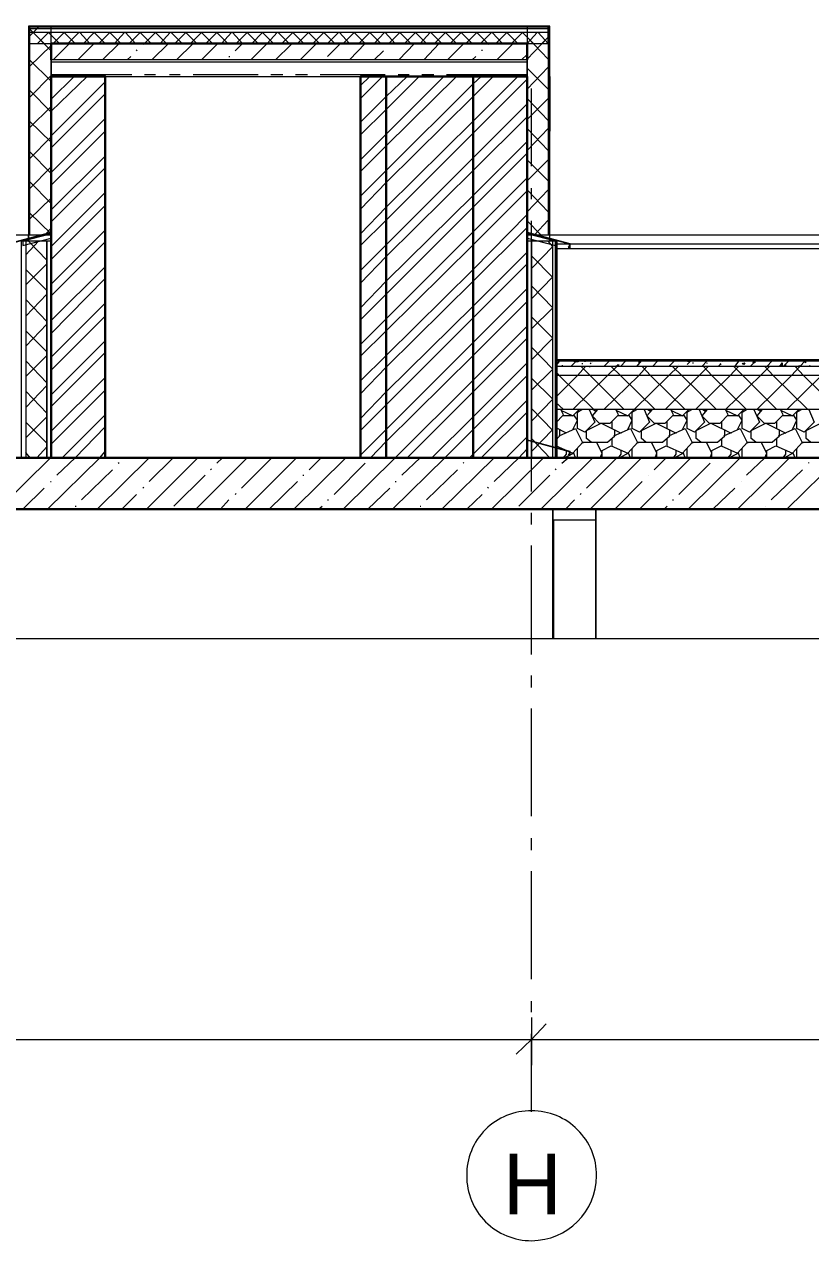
# Model space of a CAD drawing. Header units: millimetres. Extents: x 2294 to 908349, y -83289 to 219220.
# Drawn here: x 879922 to 883679, y 191945 to 197759 of the extents above; entities that cross this region are included whole.
import ezdxf

# ---------------------------------------------------------------- set-up
doc = ezdxf.new("R2010")
doc.units = ezdxf.units.MM
doc.layers.add('PDF _Геометрия', color=7, linetype='Continuous')
doc.layers.add('PDF _Текст', color=7, linetype='Continuous')

msp = doc.modelspace()

# ---------------------------------------------------------------- linework, layer by layer
at = {"layer": 'PDF _Геометрия', "lineweight": 9}
for points in [[(902970.9795803372, 194821.7755895623), (886249.7085565105, 194821.7755895623), (886096.7034620587, 194511.393826782), (885786.3216993269, 195132.1573523891), (885628.9450308569, 194821.7755895623), (868588.5490958821, 194821.7755895623), (868588.5490958821, 196990.0763549993), (868278.1673331503, 197147.4530234693), (868898.9308588039, 197453.463212183), (868588.5490958821, 197610.8398806055), (868588.5490958821, 199779.1406460425)], [(882424.5811979752, 197746.3586784604), (879945.8986697588, 197746.3586784604)], [(882324.0349931717, 196754.0113523409), (882424.5811979752, 196754.0113523409), (882428.9527721833, 196754.0113523409), (882433.3243463915, 196754.0113523409), (882433.3243463915, 197750.7302525735), (882428.9527721833, 197750.7302525735), (882424.5811979752, 197750.7302525735), (882324.0349931717, 197750.7302525735), (882324.0349931717, 197510.2936757545)], [(882424.5811979752, 197750.7302525735), (882424.5811979752, 196754.0113523409)], [(882428.9527721833, 197750.7302525735), (882428.9527721833, 196754.0113523409)], [(882424.5811979752, 197737.6155301856), (879945.8986697588, 197737.6155301856)], [(882424.5811979752, 197720.1292336837), (879945.8986697588, 197720.1292336837)], [(880050.8164487705, 197580.2388617622), (882324.0349931717, 197580.2388617622)], [(880050.8164487705, 197519.0368240292), (880435.5149717182, 197519.0368240292)], [(880496.7170094047, 197519.0368240292), (880549.175898863, 197519.0368240292)], [(880614.7495107558, 197519.0368240292), (880667.208400216, 197519.0368240292)], [(880728.4104379956, 197519.0368240292), (881038.7922008224, 197519.0368240292)], [(881099.9942385089, 197519.0368240292), (881156.8247021753, 197519.0368240292)], [(881218.02673986, 197519.0368240292), (881274.8572034333, 197519.0368240292)], [(881336.0592411198, 197519.0368240292), (881646.4410040397, 197519.0368240292)], [(881707.6430417262, 197519.0368240292), (881760.1019311845, 197519.0368240292)], [(881821.303968871, 197519.0368240292), (881878.1344325375, 197519.0368240292)], [(881939.336470224, 197519.0368240292), (882324.0349931717, 197519.0368240292)], [(882433.3243463915, 197510.2936757545), (882433.3243463915, 197247.9992283203)], [(882345.8928637393, 197081.8794116231), (882345.8928637393, 197453.463212183)], [(882345.8928637393, 196924.5027431522), (882345.8928637393, 196976.961632658)], [(882345.8928637393, 196303.7392175461), (882345.8928637393, 196819.584964188)], [(869432.2629019003, 196727.7819076118), (869432.2629019003, 196754.0113523409), (880002.7291334253, 196754.0113523409)], [(880011.4722816516, 196754.0113523409), (880037.7017263342, 196754.0113523409)], [(880050.8164487705, 196762.7545005681), (880042.0733005423, 196762.7545005681), (880050.8164487705, 196762.7545005681)], [(880050.8164487705, 196793.3555194589), (880050.8164487705, 196762.7545005681), (880050.8164487705, 196793.3555194589)], [(882337.149715608, 196754.0113523409), (882363.3791602887, 196754.0113523409)], [(882372.1223085169, 196754.0113523409), (887836.5899634585, 196754.0113523409)], [(882433.3243463915, 196727.7819076118), (882433.3243463915, 196736.525055839), (882433.3243463915, 196754.0113523409)], [(879928.4123733975, 196723.4103334511), (879928.4123733975, 195687.3472661006)], [(882446.4390687328, 195687.3472661006), (882446.4390687328, 196723.4103334511)], [(882459.5537910741, 195687.3472661006), (882459.5537910741, 196723.4103334511)], [(882463.9253650922, 195687.3472661006), (882463.9253650922, 196723.4103334511)], [(882468.2969393004, 196710.2956110623), (882525.1274029668, 196710.2956110623)], [(882529.4989769869, 196710.2956110623), (887836.5899634585, 196710.2956110623)], [(882468.2969393004, 196688.4377404947), (887836.5899634585, 196688.4377404947)], [(882345.8928637393, 196146.3625491236), (882345.8928637393, 196203.1930127426)], [(882345.8928637393, 195525.5990235165), (882345.8928637393, 196041.4447701119)], [(881467.2064649072, 195687.3472661006), (881528.4085026868, 195687.3472661006), (880308.7393221371, 195687.3472661006), (880330.5971927065, 195687.3472661006)], [(879089.0701415893, 194821.7755895623), (879089.0701415893, 195442.5391151684), (879193.9879206009, 195442.5391151684), (882446.4390687328, 195442.5391151684), (882446.4390687328, 194821.7755895623), (882446.4390687328, 195442.5391151684), (882651.903052453, 195442.5391151684), (882651.903052453, 194821.7755895623), (882651.903052453, 195442.5391151684), (883788.5123246536, 195442.5391151684), (883893.4301036652, 195442.5391151684)], [(882345.8928637393, 195368.222355094), (882345.8928637393, 195425.0528186664)], [(882345.8928637393, 194747.4588294879), (882345.8928637393, 195267.6761501955)], [(882345.8928637393, 194590.0821610179), (882345.8928637393, 194646.9126246369)], [(882345.8928637393, 193973.6902095249), (882345.8928637393, 194489.5359561669)], [(882345.8928637393, 193811.9419669409), (882345.8928637393, 193868.7724305608)], [(882345.8928637393, 193195.5500154954), (882345.8928637393, 193711.3957620899)], [(882345.8928637393, 193038.1733470254), (882345.8928637393, 193090.6322364837)], [(876221.3175162151, 192981.342883453), (876147.0007561874, 192907.0261232846), (882345.8928637393, 192907.0261232846), (882271.5761037134, 192837.0809373243)], [(882345.8928637393, 193011.9439022962), (882345.8928637393, 192907.0261232846), (882345.8928637393, 192784.6220478651)], [(882415.838049842, 192981.342883453), (882345.8928637393, 192907.0261232846), (888540.413397368, 192907.0261232846), (888470.4682113603, 192837.0809373243)], [(882345.8928637393, 192561.671767548), (882345.8928637393, 192933.2555680613)]]:
    msp.add_lwpolyline(points, dxfattribs=at)
for points in [[(880050.8164487705, 196754.0113523409), (880050.8164487705, 197750.7302525735), (879945.8986697588, 197750.7302525735), (879941.5270957388, 197750.7302525735), (879941.5270957388, 196754.0113523409), (879945.8986697588, 196754.0113523409)], [(879945.8986697588, 197750.7302525735), (879945.8986697588, 196754.0113523409)], [(879945.8986697588, 197667.6703442254), (882424.5811979752, 197667.6703442254), (882424.5811979752, 197720.1292336837), (882424.5811979752, 197737.6155301856), (882424.5811979752, 197746.3586784604), (882424.5811979752, 197750.7302525735), (879945.8986697588, 197750.7302525735), (879945.8986697588, 197746.3586784604), (879945.8986697588, 197737.6155301856), (879945.8986697588, 197720.1292336837)], [(880050.8164487705, 197588.9820099904), (880050.8164487705, 197510.2936757545), (882324.0349931717, 197510.2936757545), (882324.0349931717, 197588.9820099904)], [(880042.0733005423, 196762.7545005681), (879845.3524649553, 196710.2956110623), (879845.3524649553, 196688.4377404947), (879849.7240391634, 196688.4377404947), (879854.0956131816, 196697.180888722), (879849.7240391634, 196692.8093146079), (879849.7240391634, 196710.2956110623)], [(879915.2976509631, 196701.5524628351), (880050.8164487705, 196736.525055839), (880050.8164487705, 196758.382926455), (879915.2976509631, 196723.4103334511)], [(879941.5270957388, 196754.0113523409), (879941.5270957388, 196736.525055839), (879941.5270957388, 196727.7819076118), (879941.5270957388, 196736.525055839)], [(882324.0349931717, 196762.7545005681), (882332.778141398, 196762.7545005681), (882324.0349931717, 196762.7545005681), (882324.0349931717, 196793.3555194589)], [(882324.0349931717, 196736.525055839), (882459.5537910741, 196701.5524628351), (882459.5537910741, 196723.4103334511), (882324.0349931717, 196758.382926455)], [(882529.4989769869, 196710.2956110623), (882332.778141398, 196762.7545005681), (882525.1274029668, 196710.2956110623), (882525.1274029668, 196692.8093146079), (882520.7558287587, 196697.180888722), (882525.1274029668, 196688.4377404947), (882529.4989769869, 196688.4377404947)], [(880050.8164487705, 195687.3472661006), (880050.8164487705, 196723.4103334511), (880028.958578201, 196723.4103334511), (879928.4123733975, 196723.4103334511), (879915.2976509631, 196723.4103334511), (879910.9260768481, 196723.4103334511), (879906.5545026399, 196723.4103334511), (879906.5545026399, 195687.3472661006), (879910.9260768481, 195687.3472661006), (879915.2976509631, 195687.3472661006), (879928.4123733975, 195687.3472661006), (880028.958578201, 195687.3472661006)], [(880028.958578201, 195687.3472661006), (880028.958578201, 196723.4103334511)], [(882324.0349931717, 196723.4103334511), (882324.0349931717, 195687.3472661006), (882345.8928637393, 195687.3472661006), (882446.4390687328, 195687.3472661006), (882459.5537910741, 195687.3472661006), (882463.9253650922, 195687.3472661006), (882468.2969393004, 195687.3472661006), (882468.2969393004, 196723.4103334511), (882463.9253650922, 196723.4103334511), (882459.5537910741, 196723.4103334511), (882446.4390687328, 196723.4103334511), (882345.8928637393, 196723.4103334511)], [(882345.8928637393, 196723.4103334511), (882345.8928637393, 195687.3472661006)], [(882459.5537910741, 195687.3472661006), (900758.9630735274, 195687.3472661006), (900758.9630735274, 196045.8163442726), (900758.9630735274, 196211.9361609698), (900758.9630735274, 196251.2803280877), (900758.9630735274, 196277.5097728169), (900758.9630735274, 196281.881346931), (894774.278098112, 196181.3351421275), (893213.6261358447, 196155.1056973508), (882459.5537910741, 196155.1056973508), (882459.5537910741, 196150.7341232367), (882459.5537910741, 196124.5046785076), (882459.5537910741, 196080.788937229), (882459.5537910741, 195919.0406946924)], [(882324.0349931717, 195770.4071744496), (882332.778141398, 195770.4071744496), (882324.0349931717, 195770.4071744496), (882324.0349931717, 195801.0081933395)], [(882529.4989769869, 195717.9482849913), (882332.778141398, 195770.4071744496), (882525.1274029668, 195717.9482849913), (882525.1274029668, 195700.4619884419), (882520.7558287587, 195704.8335626025), (882525.1274029668, 195700.4619884419), (882529.4989769869, 195700.4619884419)]]:
    msp.add_lwpolyline(points, close=True, dxfattribs=at)
at = {"layer": 'PDF _Геометрия', "color": 250, "lineweight": 9, "true_color": 0x1d1d1d}
for points in [[(880015.8438557666, 197667.6703442254), (879963.3849663064, 197720.1292336837), (879945.8986697588, 197702.6429372292), (879993.9859851971, 197750.7302525735)], [(882324.0349931717, 197741.9871043463), (882332.778141398, 197750.7302525735)], [(882424.5811979752, 197741.9871043463), (882415.838049842, 197750.7302525735)], [(880050.8164487705, 197632.6977512215), (879945.8986697588, 197737.6155301856)], [(879985.2428368758, 197667.6703442254), (880037.7017263342, 197720.1292336837), (880090.1606158875, 197667.6703442254)], [(880059.5595970917, 197667.6703442254), (880112.0184865501, 197720.1292336837), (880164.4773761034, 197667.6703442254)], [(880129.5047830045, 197667.6703442254), (880181.9636724629, 197720.1292336837)], [(880234.4225619212, 197667.6703442254), (880186.335246671, 197720.1292336837)], [(880203.8215432204, 197667.6703442254), (880256.2804326788, 197720.1292336837), (880308.7393221371, 197667.6703442254)], [(880278.1383032482, 197667.6703442254), (880330.5971927065, 197720.1292336837), (880383.0560821649, 197667.6703442254)], [(880352.4550632741, 197667.6703442254), (880400.5423787143, 197720.1292336837)], [(880453.0012682676, 197667.6703442254), (880404.9139527325, 197720.1292336837)], [(880422.4002492819, 197667.6703442254), (880474.8591388352, 197720.1292336837), (880527.3180282936, 197667.6703442254)], [(880496.7170094047, 197667.6703442254), (880549.175898863, 197720.1292336837), (880601.6347883213, 197667.6703442254)], [(880571.0337696206, 197667.6703442254), (880619.1210848708, 197720.1292336837)], [(880675.9515485372, 197667.6703442254), (880623.4926590789, 197720.1292336837)], [(880640.9789554384, 197667.6703442254), (880693.4378449917, 197720.1292336837), (880745.89673445, 197667.6703442254)], [(880715.2957156543, 197667.6703442254), (880767.7546051126, 197720.1292336837), (880820.2134946659, 197667.6703442254)], [(880789.612475682, 197667.6703442254), (880842.0713652354, 197720.1292336837), (880894.5302546937, 197667.6703442254)], [(880863.929235803, 197667.6703442254), (880912.0165512431, 197720.1292336837)], [(880929.5028476026, 197632.6977512215), (880964.4754407015, 197667.6703442254), (880916.3881252613, 197720.1292336837)], [(880933.8744218107, 197667.6703442254), (880986.3333112691, 197720.1292336837), (881038.7922008224, 197667.6703442254)], [(881003.8196078185, 197588.9820099904), (881082.5079420544, 197667.6703442254), (881130.5952573977, 197720.1292336837)], [(881008.1911818366, 197667.6703442254), (881060.65007139, 197720.1292336837), (881113.1089608483, 197667.6703442254)], [(881187.4257210661, 197667.6703442254), (881134.9668316059, 197720.1292336837)], [(881152.4531279672, 197667.6703442254), (881204.9120174255, 197720.1292336837), (881257.3709068839, 197667.6703442254)], [(881226.7698881831, 197667.6703442254), (881279.2287776414, 197720.1292336837), (881331.6876670998, 197667.6703442254)], [(881301.086648209, 197667.6703442254), (881353.5455376673, 197720.1292336837), (881406.0044272207, 197667.6703442254)], [(881371.0318342168, 197667.6703442254), (881423.4907237701, 197720.1292336837)], [(881475.9496132284, 197667.6703442254), (881427.8622977901, 197720.1292336837)], [(881475.9496132284, 197588.9820099904), (881550.2663732562, 197667.6703442254), (881497.8074837979, 197720.1292336837), (881445.3485943396, 197667.6703442254)], [(881519.6653543655, 197667.6703442254), (881572.1242438238, 197720.1292336837), (881624.5831333771, 197667.6703442254)], [(881593.9821145814, 197667.6703442254), (881642.0694299266, 197720.1292336837)], [(881694.5283193849, 197667.6703442254), (881646.4410040397, 197720.1292336837)], [(881663.9273004942, 197667.6703442254), (881716.3861899544, 197720.1292336837), (881768.8450794127, 197667.6703442254)], [(881738.2440606169, 197667.6703442254), (881790.7029501703, 197720.1292336837), (881843.1618396286, 197667.6703442254)], [(881812.5608207379, 197667.6703442254), (881860.648135988, 197720.1292336837)], [(881917.4785996545, 197667.6703442254), (881865.0197101962, 197720.1292336837)], [(881882.5060067456, 197667.6703442254), (881934.964896204, 197720.1292336837), (881987.4237857573, 197667.6703442254)], [(881956.8227667734, 197667.6703442254), (882009.2816563249, 197720.1292336837), (882061.740545785, 197667.6703442254)], [(882031.1395268943, 197667.6703442254), (882083.5984163526, 197720.1292336837), (882136.057305811, 197667.6703442254)], [(882101.0847129021, 197667.6703442254), (882153.5436023604, 197720.1292336837)], [(882206.0024918187, 197667.6703442254), (882157.9151765686, 197720.1292336837)], [(882175.401472928, 197667.6703442254), (882227.8603623863, 197720.1292336837), (882280.3192519397, 197667.6703442254)], [(882249.7182331439, 197667.6703442254), (882302.1771226041, 197720.1292336837), (882354.6360121556, 197667.6703442254)], [(882324.0349931717, 197667.6703442254), (882372.1223085169, 197720.1292336837)], [(882324.0349931717, 197593.3535841035), (882424.5811979752, 197698.2713630677), (882393.9801792745, 197667.6703442254)], [(882424.5811979752, 197593.3535841035), (882324.0349931717, 197698.2713630677)], [(882424.5811979752, 197667.6703442254), (882376.493882725, 197720.1292336837)], [(879945.8986697588, 197558.3809911471), (880050.8164487705, 197658.9271959981)], [(880059.5595970917, 197588.9820099904), (880138.2479313277, 197667.6703442254)], [(880177.5920984447, 197588.9820099904), (880256.2804326788, 197667.6703442254)], [(880295.6245997977, 197588.9820099904), (880374.3129340317, 197667.6703442254)], [(880457.3728422858, 197632.6977512215), (880461.7444164008, 197637.0693253821)], [(880487.9738611765, 197663.2987701113), (880492.3454353847, 197667.6703442254)], [(880531.6896025017, 197588.9820099904), (880610.3779367376, 197667.6703442254)], [(880649.7221038546, 197588.9820099904), (880728.4104379956, 197667.6703442254)], [(880767.7546051126, 197588.9820099904), (880846.4429393485, 197667.6703442254)], [(881121.8521091715, 197588.9820099904), (881196.1688692924, 197663.2987701113)], [(881239.8846105244, 197588.9820099904), (881318.5729447585, 197667.6703442254)], [(881371.0318342168, 197606.4683064923), (881432.2338719033, 197667.6703442254)], [(881593.9821145814, 197588.9820099904), (881637.6978557184, 197632.6977512215)], [(881668.2988746092, 197663.2987701113), (881668.2988746092, 197667.6703442254)], [(881712.0146159343, 197588.9820099904), (881786.3313759621, 197667.6703442254)], [(881830.0471172873, 197588.9820099904), (881904.3638773132, 197667.6703442254)], [(881943.7080444321, 197588.9820099904), (882022.3963786662, 197667.6703442254)], [(882109.8278611284, 197632.6977512215), (882109.8278611284, 197637.0693253821)], [(882136.057305811, 197663.2987701113), (882140.4288800191, 197667.6703442254)], [(882179.7730471361, 197588.9820099904), (882258.4613813721, 197667.6703442254)], [(880050.8164487705, 197488.4358051394), (879945.8986697588, 197588.9820099904)], [(880413.6571011506, 197588.9820099904), (880431.14339751, 197606.4683064923)], [(880898.9018289018, 197606.4683064923), (880903.27340292, 197606.4683064923)], [(882061.740545785, 197588.9820099904), (882079.2268423326, 197606.4683064923)], [(882297.8055484891, 197588.9820099904), (882324.0349931717, 197615.2114547195)], [(879945.8986697588, 197409.7474709044), (880050.8164487705, 197514.6652498685)], [(880050.8164487705, 197401.0043226772), (880160.1058018953, 197510.2936757545)], [(880050.8164487705, 197344.1738590572), (880221.3078395817, 197510.2936757545)], [(881528.4085026868, 196937.617465541), (881650.8125780597, 197060.0215410071), (882066.1121199932, 197475.3210827506), (882105.4562871102, 197510.2936757545)], [(881528.4085026868, 196758.382926455), (881650.8125780597, 196885.1585760352), (882066.1121199932, 197296.0865437121), (882280.3192519397, 197510.2936757545)], [(881528.4085026868, 196876.415427808), (881650.8125780597, 197003.1910773872), (882066.1121199932, 197414.119045065), (882162.2867505886, 197510.2936757545)], [(881528.4085026868, 197466.5779345233), (881572.1242438238, 197510.2936757545)], [(881528.4085026868, 197291.7149695514), (881650.8125780597, 197414.119045065), (881751.3587830514, 197510.2936757545)], [(881528.4085026868, 197112.4804305129), (881650.8125780597, 197234.8845059315), (881926.2217478827, 197510.2936757545)], [(881528.4085026868, 197405.3758967903), (881633.3262817003, 197510.2936757545)], [(881528.4085026868, 197230.5129318659), (881650.8125780597, 197352.9170072845), (881808.1892465297, 197510.2936757545)], [(881528.4085026868, 197055.649966893), (881650.8125780597, 197178.05404236), (881987.4237857573, 197510.2936757545)], [(882324.0349931717, 197449.0916380214), (882424.5811979752, 197554.0094169865)], [(882424.5811979752, 197449.0916380214), (882324.0349931717, 197549.6378428724)], [(880050.8164487705, 197226.1413577043), (880308.7393221371, 197484.0642310253)], [(881528.4085026868, 196701.5524628351), (881650.8125780597, 196823.9565383487), (882066.1121199932, 197239.2560800931), (882324.0349931717, 197497.1789533666)], [(880050.8164487705, 197339.8022848966), (879945.8986697588, 197444.7200639083)], [(880050.8164487705, 197169.3108940853), (880308.7393221371, 197427.2337674063)], [(882324.0349931717, 197304.8296919393), (882424.5811979752, 197405.3758967903)], [(882424.5811979752, 197300.4581178261), (882324.0349931717, 197405.3758967903)], [(879945.8986697588, 197265.4855248223), (880050.8164487705, 197366.0317296733)], [(881528.4085026868, 196583.5199614831), (881650.8125780597, 196705.9240369967), (882066.1121199932, 197121.2235787401), (882324.0349931717, 197379.1464520136)], [(880050.8164487705, 197195.5403388145), (879945.8986697588, 197296.0865437121)], [(880050.8164487705, 197051.2783927324), (880308.7393221371, 197309.2012661009)], [(881528.4085026868, 196522.3179237966), (881650.8125780597, 196649.0935733768), (882066.1121199932, 197060.0215410071), (882324.0349931717, 197317.9444143281)], [(879945.8986697588, 197116.8520045795), (880050.8164487705, 197221.7697835912)], [(880050.8164487705, 196990.0763549993), (880308.7393221371, 197247.9992283203)], [(882324.0349931717, 197156.1961716965), (882424.5811979752, 197261.1139507082)], [(882424.5811979752, 197156.1961716965), (882324.0349931717, 197261.1139507082)], [(881528.4085026868, 196404.2854224446), (881650.8125780597, 196531.0610720238), (882066.1121199932, 196941.9890396541), (882324.0349931717, 197199.9119129751)], [(880050.8164487705, 197046.9068186658), (879945.8986697588, 197151.8245976309)], [(880050.8164487705, 196872.0438536939), (880308.7393221371, 197129.9667269674)], [(881528.4085026868, 196347.4549588247), (881650.8125780597, 196469.8590342908), (882066.1121199932, 196885.1585760352), (882324.0349931717, 197143.0814493562)], [(882324.0349931717, 197011.9342256144), (882424.5811979752, 197112.4804305129)], [(882424.5811979752, 197011.9342256144), (882324.0349931717, 197112.4804305129)], [(879945.8986697588, 196972.5900584974), (880050.8164487705, 197077.507837509)], [(880050.8164487705, 196815.213390074), (880308.7393221371, 197073.136263395)], [(880050.8164487705, 196902.6448725371), (879945.8986697588, 197007.5626515488)], [(881528.4085026868, 196229.4224574717), (881650.8125780597, 196351.8265329388), (882066.1121199932, 196767.1260746822), (882324.0349931717, 197025.0489480032)], [(879945.8986697588, 196828.3281124153), (880050.8164487705, 196928.8743173138)], [(880050.8164487705, 196697.180888722), (880308.7393221371, 196955.1037620429)], [(881528.4085026868, 196172.5919938528), (881650.8125780597, 196294.9960693188), (882066.1121199932, 196705.9240369967), (882324.0349931717, 196963.8469102702)], [(882324.0349931717, 196863.3007054192), (882424.5811979752, 196968.2184844308)], [(882424.5811979752, 196863.3007054192), (882324.0349931717, 196968.2184844308)], [(880050.8164487705, 196635.9788509889), (880308.7393221371, 196893.9017242624)], [(880050.8164487705, 196758.382926455), (879945.8986697588, 196858.929131306)], [(881528.4085026868, 196054.5594924998), (881650.8125780597, 196176.9635679659), (882066.1121199932, 196587.8915356437), (882324.0349931717, 196850.1859830779)], [(882389.6086050663, 196754.0113523409), (882324.0349931717, 196819.584964188)], [(882359.0075861756, 196754.0113523409), (882424.5811979752, 196823.9565383487)], [(880020.2154299747, 196754.0113523409), (880050.8164487705, 196784.6123712317)], [(880050.8164487705, 196517.946349636), (880308.7393221371, 196775.8692229569)], [(881528.4085026868, 195993.3574547668), (881650.8125780597, 196120.1331043469), (882066.1121199932, 196531.0610720238), (882324.0349931717, 196788.9839452982), (882324.0349931717, 196793.3555194589)], [(879928.4123733975, 196657.836721604), (879989.614411084, 196723.4103334511)], [(880028.958578201, 196631.6072768273), (879941.5270957388, 196723.4103334511)], [(879980.8712628558, 196745.2682041137), (879985.2428368758, 196749.6397781803)], [(880050.8164487705, 196461.1158860161), (880308.7393221371, 196719.038759337)], [(882345.8928637393, 196592.2631097578), (882446.4390687328, 196697.180888722), (882424.5811979752, 196723.4103334511)], [(882398.3517532926, 196745.2682041137), (882398.3517532926, 196745.2682041137)], [(882442.0674945246, 196732.1534817258), (882446.4390687328, 196732.1534817258)], [(882525.1274029668, 196697.180888722), (882529.4989769869, 196701.5524628351)], [(881528.4085026868, 195875.3249534138), (881650.8125780597, 196002.100602994), (882066.1121199932, 196413.0285706718), (882324.0349931717, 196670.9514439453)], [(882446.4390687328, 196548.5473685258), (882345.8928637393, 196653.4651474908)], [(882520.7558287587, 196692.8093146079), (882525.1274029668, 196692.8093146079)], [(879928.4123733975, 196513.5747755219), (880028.958578201, 196614.1209803729)], [(880028.958578201, 196487.3453307452), (879928.4123733975, 196587.8915356437)], [(880050.8164487705, 196343.083384664), (880308.7393221371, 196601.0062580316)], [(881528.4085026868, 195818.4944897948), (881650.8125780597, 195940.8985653084), (882066.1121199932, 196356.1981070519), (882324.0349931717, 196614.1209803729)], [(880050.8164487705, 196281.881346931), (880308.7393221371, 196544.1757943651)], [(882345.8928637393, 196448.0011636282), (882446.4390687328, 196552.9189426398)], [(879928.4123733975, 196364.9412553266), (880028.958578201, 196469.8590342908)], [(881528.4085026868, 195700.4619884419), (881650.8125780597, 195822.8660639555), (882066.1121199932, 196238.1656056989), (882324.0349931717, 196496.0884790199)], [(882345.8928637393, 196303.7392175461), (882446.4390687328, 196404.2854224446), (882345.8928637393, 196509.2032014087)], [(880028.958578201, 196338.7118105975), (879928.4123733975, 196443.6295895616)], [(880050.8164487705, 196168.2204197387), (880308.7393221371, 196426.1432930597)], [(881576.495818032, 195687.3472661006), (881650.8125780597, 195766.0356003356), (882066.1121199932, 196176.9635679659), (882324.0349931717, 196434.8864412869)], [(880050.8164487705, 196107.0183820056), (880308.7393221371, 196364.9412553266)], [(882345.8928637393, 196155.1056973508), (882446.4390687328, 196260.0234763625), (882345.8928637393, 196360.569681166)], [(879928.4123733975, 196220.6793092445), (880028.958578201, 196325.5970882087)], [(880028.958578201, 196194.4498644678), (879928.4123733975, 196294.9960693188)], [(881445.3485943396, 195442.5391151684), (881694.5283193849, 195687.3472661006), (882066.1121199932, 196058.9310666139), (882324.0349931717, 196316.8539399349)], [(880050.8164487705, 195988.9858806527), (880308.7393221371, 196246.9087539737)], [(881751.3587830514, 195687.3472661006), (882066.1121199932, 196002.100602994), (882324.0349931717, 196260.0234763625)], [(879928.4123733975, 196076.4173631624), (880028.958578201, 196176.9635679659)], [(880050.8164487705, 195932.1554170337), (880308.7393221371, 196190.0782903547)], [(882345.8928637393, 196010.8437512687), (882446.4390687328, 196111.3899561197), (882345.8928637393, 196216.3077350839)], [(880028.958578201, 196045.8163442726), (879928.4123733975, 196150.7341232367)], [(881869.3912844043, 195687.3472661006), (882066.1121199932, 195884.0681016885), (882324.0349931717, 196141.9909750095)], [(882459.5537910741, 196124.5046785076), (882481.4116616417, 196150.7341232367)], [(882459.5537910741, 196124.5046785076), (882459.5537910741, 196124.5046785076)], [(882459.5537910741, 195975.8711582648), (882564.4715700857, 196080.788937229), (882603.8157372028, 196124.5046785076)], [(882490.1548098698, 196128.8762526216), (882494.526384078, 196128.8762526216)], [(882533.870551195, 196124.5046785076), (882560.0999958776, 196150.7341232367)], [(882542.6136993282, 195919.0406946924), (882708.7335161194, 196080.788937229), (882752.4492572565, 196124.5046785076)], [(882568.8431441039, 196150.7341232367), (882568.8431441039, 196146.3625491236), (882551.3568477444, 196146.3625491236), (882551.3568477444, 196150.7341232367)], [(882787.4218503553, 195919.0406946924), (882625.6736077704, 196080.788937229), (882581.9578664452, 196124.5046785076)], [(882586.3294406533, 196137.6194008489), (882590.7010148615, 196137.6194008489)], [(882599.4441629946, 196150.7341232367), (882599.4441629946, 196146.3625491236)], [(882612.5588854309, 196124.5046785076), (882612.5588854309, 196124.5046785076)], [(882621.3020335622, 196124.5046785076), (882625.6736077704, 196124.5046785076)], [(882625.6736077704, 196137.6194008489), (882630.0451818854, 196141.9909750095)], [(882634.4167559985, 196141.9909750095), (882634.4167559985, 196141.9909750095)], [(882660.6462006811, 195919.0406946924), (882634.4167559985, 195888.4396758026), (882669.3893490024, 195853.4670828453), (882721.8482385557, 195853.4670828453), (882761.1924056727, 195892.8112499632), (882748.0776832364, 195919.0406946924), (882748.0776832364, 195914.6691205318), (882804.9081468098, 195888.4396758026), (882835.5091657005, 195919.0406946924), (883001.6289823968, 196080.788937229), (883045.3447236288, 196124.5046785076)], [(882691.24721957, 196124.5046785076), (882717.4766643476, 196150.7341232367)], [(882691.24721957, 195919.0406946924), (882857.3670362681, 196080.788937229), (882896.7112033851, 196124.5046785076)], [(882717.4766643476, 196137.6194008489), (882717.4766643476, 196137.6194008489)], [(882936.055370504, 195919.0406946924), (882769.9355538059, 196080.788937229), (882726.2198125739, 196124.5046785076)], [(882748.0776832364, 196128.8762526216), (882752.4492572565, 196124.5046785076), (882761.1924056727, 196133.2478267348), (882761.1924056727, 196124.5046785076)], [(882769.9355538059, 196124.5046785076), (882796.1649985816, 196150.7341232367)], [(882848.62388804, 196124.5046785076), (882870.4817586094, 196150.7341232367)], [(882857.3670362681, 196146.3625491236), (882857.3670362681, 196141.9909750095)], [(883080.3173166327, 195919.0406946924), (882914.1974999346, 196080.788937229), (882874.8533328176, 196124.5046785076)], [(882922.9406481627, 196124.5046785076), (882949.1700928435, 196150.7341232367)], [(882984.1426859424, 195919.0406946924), (883145.8909284323, 196080.788937229), (883189.6066697575, 196124.5046785076)], [(883006.0005565118, 196124.5046785076), (883001.6289823968, 196124.5046785076), (883027.8584270794, 196150.7341232367)], [(883228.9508368745, 195919.0406946924), (883062.8310201783, 196080.788937229), (883019.1152789462, 196124.5046785076)], [(883049.716297837, 196133.2478267348), (883049.716297837, 196133.2478267348)], [(883089.060464954, 196133.2478267348), (883106.5467613153, 196150.7341232367)], [(883093.432038974, 196128.8762526216), (883093.432038974, 196128.8762526216)], [(883115.2899096366, 196141.9909750095), (883119.6614837497, 196141.9909750095)], [(883128.404632071, 195919.0406946924), (883294.5244486742, 196080.788937229), (883333.8686157931, 196124.5046785076)], [(883159.0056507736, 196124.5046785076), (883185.2350955494, 196150.7341232367)], [(883185.2350955494, 195919.0406946924), (883159.0056507736, 195888.4396758026), (883193.9782438707, 195853.4670828453), (883246.437133424, 195853.4670828453), (883285.7813005429, 195892.8112499632), (883272.6665781066, 195919.0406946924), (883438.7863948047, 196080.788937229), (883482.5021361299, 196124.5046785076)], [(883408.185375914, 195919.0406946924), (883434.4148205966, 195857.8386569119), (883386.3275053464, 195809.7513415676), (883351.3549123425, 195827.2376380695), (883351.3549123425, 195905.9259723045), (883373.2127829101, 195919.0406946924), (883207.092966307, 196080.788937229), (883167.7487991899, 196124.5046785076)], [(883185.2350955494, 196137.6194008489), (883185.2350955494, 196141.9909750095)], [(883237.6939850077, 196124.5046785076), (883246.437133424, 196133.2478267348)], [(883246.437133424, 196137.6194008489), (883250.808707444, 196133.2478267348)], [(883259.5518557653, 196146.3625491236), (883259.5518557653, 196146.3625491236)], [(883517.4747290388, 195919.0406946924), (883355.7264863607, 196080.788937229), (883312.0107452236, 196124.5046785076)], [(883316.3823192436, 196124.5046785076), (883338.2401900012, 196150.7341232367)], [(883390.6990794595, 196124.5046785076), (883416.9285242353, 196150.7341232367)], [(883412.5569500271, 196150.7341232367), (883412.5569500271, 196141.9909750095), (883403.813801894, 196141.9909750095), (883408.185375914, 196150.7341232367)], [(883421.3000982553, 195919.0406946924), (883587.4199150465, 196080.788937229), (883626.7640821654, 196124.5046785076)], [(883666.1082492825, 195919.0406946924), (883499.9884324893, 196080.788937229), (883460.6442653723, 196124.5046785076)], [(883469.3874136936, 196124.5046785076), (883495.6168584712, 196150.7341232367)], [(883530.5894513801, 196128.8762526216), (883534.9610255882, 196128.8762526216)], [(883548.0757479295, 196124.5046785076), (883574.3051927052, 196150.7341232367)], [(883561.1904702708, 196128.8762526216), (883561.1904702708, 196133.2478267348)], [(883565.562044384, 195919.0406946924), (883731.6818611771, 196080.788937229), (883775.3976023123, 196124.5046785076)], [(883810.3701954111, 195919.0406946924), (883644.2503785249, 196080.788937229), (883604.9062114079, 196124.5046785076)], [(883613.6493598241, 196124.5046785076), (883626.7640821654, 196128.8762526216), (883626.7640821654, 196124.5046785076), (883652.9935269412, 196150.7341232367)], [(883648.621952733, 196146.3625491236), (883652.9935269412, 196146.3625491236)], [(883652.9935269412, 196141.9909750095), (883657.3651009593, 196146.3625491236)], [(883670.4798233006, 196124.5046785076), (883674.8513975088, 196128.8762526216), (883674.8513975088, 196124.5046785076)], [(880050.8164487705, 195814.1229157283), (880308.7393221371, 196072.0457890017)], [(881681.4135969505, 195442.5391151684), (881930.5933220908, 195687.3472661006), (882066.1121199932, 195822.8660639555), (882324.0349931717, 196080.788937229)], [(882345.8928637393, 195862.2102310734), (882446.4390687328, 195967.1280100376), (882345.8928637393, 196067.6742148877)], [(882643.1599043198, 195919.0406946924), (882477.0400875285, 196080.788937229), (882459.5537910741, 196102.6468078915)], [(879928.4123733975, 195927.7838429196), (880028.958578201, 196032.7016218838)], [(880028.958578201, 195901.5543981905), (879928.4123733975, 196006.4721771546)], [(880050.8164487705, 195752.9208779477), (880308.7393221371, 196010.8437512687)], [(882048.6258234438, 195687.3472661006), (882066.1121199932, 195704.8335626025), (882324.0349931717, 195962.756435876)], [(882498.8979581911, 195919.0406946924), (882459.5537910741, 195954.0132876488)], [(879928.4123733975, 195783.5218968375), (880028.958578201, 195884.0681016885)], [(880103.2753382288, 195687.3472661006), (880308.7393221371, 195892.8112499632)], [(882105.4562871102, 195687.3472661006), (882324.0349931717, 195905.9259723045)], [(882446.4390687328, 195818.4944897948), (882345.8928637393, 195923.412268759)], [(882459.5537910741, 195853.4670828453), (882498.8979581911, 195892.8112499632), (882485.7832358498, 195919.0406946924), (882485.7832358498, 195914.6691205318), (882542.6136993282, 195888.4396758026), (882573.214718312, 195919.0406946924)], [(882542.6136993282, 195822.8660639555), (882564.4715700857, 195866.5818051866), (882551.3568477444, 195888.4396758026), (882494.526384078, 195888.4396758026)], [(882621.3020335622, 195919.0406946924), (882647.5314783398, 195857.8386569119), (882599.4441629946, 195809.7513415676), (882564.4715700857, 195827.2376380695), (882564.4715700857, 195905.9259723045), (882586.3294406533, 195919.0406946924)], [(882573.214718312, 195919.0406946924), (882573.214718312, 195919.0406946924)], [(882638.7883301117, 195919.0406946924), (882651.903052453, 195910.2975464177), (882656.2746266611, 195919.0406946924)], [(882804.9081468098, 195822.8660639555), (882826.7660174724, 195866.5818051866), (882813.6512951311, 195888.4396758026), (882756.8208314646, 195888.4396758026)], [(882883.5964810438, 195919.0406946924), (882909.8259257264, 195857.8386569119), (882861.7386104763, 195809.7513415676), (882826.7660174724, 195827.2376380695), (882826.7660174724, 195905.9259723045), (882848.62388804, 195919.0406946924)], [(882835.5091657005, 195919.0406946924), (882835.5091657005, 195919.0406946924)], [(882922.9406481627, 195919.0406946924), (882896.7112033851, 195888.4396758026), (882931.683796484, 195853.4670828453), (882984.1426859424, 195853.4670828453), (883023.4868530594, 195892.8112499632), (883010.37213072, 195919.0406946924), (883010.37213072, 195914.6691205318), (883067.2025941964, 195888.4396758026), (883097.8036130872, 195919.0406946924)], [(882901.0827775933, 195919.0406946924), (882914.1974999346, 195910.2975464177), (882918.5690741427, 195919.0406946924)], [(883067.2025941964, 195822.8660639555), (883089.060464954, 195866.5818051866), (883075.9457425196, 195888.4396758026), (883019.1152789462, 195888.4396758026)], [(883145.8909284323, 195919.0406946924), (883172.1203732081, 195857.8386569119), (883124.0330578629, 195809.7513415676), (883089.060464954, 195827.2376380695), (883089.060464954, 195905.9259723045), (883110.9183355235, 195919.0406946924)], [(883097.8036130872, 195919.0406946924), (883097.8036130872, 195919.0406946924)], [(883163.3772249818, 195919.0406946924), (883176.4919473231, 195910.2975464177), (883180.8635215312, 195919.0406946924)], [(883272.6665781066, 195919.0406946924), (883272.6665781066, 195914.6691205318), (883329.497041678, 195888.4396758026), (883360.0980605688, 195919.0406946924)], [(883329.497041678, 195822.8660639555), (883351.3549123425, 195866.5818051866), (883338.2401900012, 195888.4396758026), (883281.4097263347, 195888.4396758026)], [(883360.0980605688, 195919.0406946924), (883360.0980605688, 195919.0406946924)], [(883447.529543031, 195919.0406946924), (883421.3000982553, 195888.4396758026), (883456.2726913542, 195853.4670828453), (883508.7315808125, 195853.4670828453), (883548.0757479295, 195892.8112499632), (883534.9610255882, 195919.0406946924), (883534.9610255882, 195914.6691205318), (883591.7914890666, 195888.4396758026), (883622.3925079554, 195919.0406946924)], [(883425.6716724634, 195919.0406946924), (883438.7863948047, 195910.2975464177), (883443.1579690129, 195919.0406946924)], [(883591.7914890666, 195822.8660639555), (883613.6493598241, 195866.5818051866), (883600.5346373878, 195888.4396758026), (883543.7041738164, 195888.4396758026)], [(883670.4798233006, 195919.0406946924), (883696.7092680782, 195857.8386569119), (883648.621952733, 195809.7513415676), (883613.6493598241, 195827.2376380695), (883613.6493598241, 195905.9259723045), (883635.5072303917, 195919.0406946924)], [(883622.3925079554, 195919.0406946924), (883622.3925079554, 195919.0406946924)], [(880028.958578201, 195757.2924521083), (879928.4123733975, 195857.8386569119)], [(880077.0458934512, 195604.2873577524), (880164.4773761034, 195687.3472661006), (880308.7393221371, 195835.9807862968)], [(882345.8928637393, 195717.9482849913), (882446.4390687328, 195822.8660639555)], [(882459.5537910741, 195853.4670828453), (882459.5537910741, 195853.4670828453)], [(882512.0126806274, 195805.3797674535), (882459.5537910741, 195831.6092121827)], [(882459.5537910741, 195770.4071744496), (882481.4116616417, 195792.2650450657), (882481.4116616417, 195822.8660639555)], [(882459.5537910741, 195744.1777297205), (882463.9253650922, 195744.1777297205), (882542.6136993282, 195709.2051367166), (882590.7010148615, 195761.6640262224), (882708.7335161194, 195761.6640262224), (882743.7061091233, 195792.2650450657), (882743.7061091233, 195822.8660639555)], [(882468.2969393004, 195827.2376380695), (882468.2969393004, 195862.2102310734)], [(882477.0400875285, 195792.2650450657), (882555.7284217626, 195827.2376380695), (882590.7010148615, 195757.2924521083)], [(882630.0451818854, 195761.6640262224), (882608.1873112209, 195779.1503226769), (882608.1873112209, 195818.4944897948), (882678.1324972287, 195853.4670828453), (882774.307128014, 195805.3797674535)], [(882686.8756454568, 195687.3472661006), (882682.5040714387, 195691.7188402147), (882682.5040714387, 195722.3198591045), (882726.2198125739, 195744.1777297205), (882804.9081468098, 195709.2051367166), (882852.9954622481, 195761.6640262224), (882971.027963601, 195761.6640262224), (883006.0005565118, 195792.2650450657), (883006.0005565118, 195822.8660639555)], [(882730.5913866889, 195827.2376380695), (882730.5913866889, 195862.2102310734)], [(882739.3345349152, 195792.2650450657), (882818.0228691511, 195827.2376380695), (882852.9954622481, 195757.2924521083)], [(882892.339629367, 195761.6640262224), (882870.4817586094, 195779.1503226769), (882870.4817586094, 195818.4944897948), (882940.4269447122, 195853.4670828453), (883036.6015754957, 195805.3797674535)], [(882949.1700928435, 195687.3472661006), (882944.7985188253, 195691.7188402147), (882944.7985188253, 195722.3198591045), (882988.5142599624, 195744.1777297205), (883067.2025941964, 195709.2051367166), (883115.2899096366, 195761.6640262224), (883233.3224109896, 195761.6640262224), (883268.2950039934, 195792.2650450657), (883268.2950039934, 195822.8660639555)], [(882992.8858341705, 195827.2376380695), (882992.8858341705, 195862.2102310734)], [(883001.6289823968, 195792.2650450657), (883080.3173166327, 195827.2376380695), (883115.2899096366, 195757.2924521083)], [(883154.6340767536, 195761.6640262224), (883132.776206091, 195779.1503226769), (883132.776206091, 195818.4944897948), (883202.7213920988, 195853.4670828453), (883298.8960228823, 195805.3797674535)], [(883211.464540327, 195687.3472661006), (883207.092966307, 195691.7188402147), (883207.092966307, 195722.3198591045), (883250.808707444, 195744.1777297205), (883329.497041678, 195709.2051367166), (883377.5843571182, 195761.6640262224), (883495.6168584712, 195761.6640262224), (883530.5894513801, 195792.2650450657), (883530.5894513801, 195822.8660639555)], [(883255.1802815571, 195827.2376380695), (883255.1802815571, 195862.2102310734)], [(883263.9234297853, 195792.2650450657), (883342.6117640194, 195827.2376380695), (883377.5843571182, 195757.2924521083)], [(883416.9285242353, 195761.6640262224), (883395.0706534777, 195779.1503226769), (883395.0706534777, 195818.4944897948), (883465.0158395804, 195853.4670828453), (883561.1904702708, 195805.3797674535)], [(883473.7589877136, 195687.3472661006), (883469.3874136936, 195691.7188402147), (883469.3874136936, 195722.3198591045), (883513.1031548306, 195744.1777297205), (883591.7914890666, 195709.2051367166), (883639.8788045049, 195761.6640262224), (883757.9113058578, 195761.6640262224), (883792.8838988617, 195792.2650450657), (883792.8838988617, 195822.8660639555)], [(883517.4747290388, 195827.2376380695), (883517.4747290388, 195862.2102310734)], [(883526.2178772669, 195792.2650450657), (883604.9062114079, 195827.2376380695), (883639.8788045049, 195757.2924521083)], [(883679.2229716238, 195761.6640262224), (883657.3651009593, 195779.1503226769), (883657.3651009593, 195818.4944897948), (883727.3102869671, 195853.4670828453), (883823.4849177524, 195805.3797674535)], [(882223.4887883682, 195687.3472661006), (882324.0349931717, 195787.8934709516), (882324.0349931717, 195792.2650450657)], [(882433.3243463915, 195687.3472661006), (882345.8928637393, 195779.1503226769)], [(882359.0075861756, 195761.6640262224), (882359.0075861756, 195766.0356003356)], [(882468.2969393004, 195744.1777297205), (882468.2969393004, 195779.1503226769)], [(882730.5913866889, 195744.1777297205), (882730.5913866889, 195779.1503226769)], [(882992.8858341705, 195744.1777297205), (882992.8858341705, 195779.1503226769)], [(883255.1802815571, 195744.1777297205), (883255.1802815571, 195779.1503226769)], [(883517.4747290388, 195744.1777297205), (883517.4747290388, 195779.1503226769)], [(879950.270243967, 195687.3472661006), (879928.4123733975, 195713.5767108297)], [(879980.8712628558, 195687.3472661006), (880028.958578201, 195739.8061555589)], [(880033.330152316, 195442.5391151684), (880282.5098773614, 195687.3472661006), (880308.7393221371, 195717.9482849913)], [(882166.6583247017, 195573.6863388617), (882284.6908260547, 195687.3472661006), (882324.0349931717, 195731.0630073317)], [(882450.8106427509, 195739.8061555589), (882450.8106427509, 195739.8061555589)], [(882494.526384078, 195726.6914332185), (882498.8979581911, 195726.6914332185)], [(882498.8979581911, 195687.3472661006), (882512.0126806274, 195704.8335626025), (882512.0126806274, 195722.3198591045)], [(882555.7284217626, 195687.3472661006), (882546.9852735363, 195709.2051367166), (882503.2695322093, 195687.3472661006)], [(882568.8431441039, 195687.3472661006), (882564.4715700857, 195691.7188402147), (882564.4715700857, 195731.0630073317)], [(882673.7609230205, 195687.3472661006), (882682.5040714387, 195709.2051367166), (882656.2746266611, 195761.6640262224)], [(882761.1924056727, 195687.3472661006), (882774.307128014, 195704.8335626025), (882774.307128014, 195722.3198591045)], [(882818.0228691511, 195687.3472661006), (882809.2797209229, 195709.2051367166), (882765.5639796928, 195687.3472661006)], [(882831.1375914924, 195687.3472661006), (882826.7660174724, 195691.7188402147), (882826.7660174724, 195731.0630073317)], [(882936.055370504, 195687.3472661006), (882944.7985188253, 195709.2051367166), (882918.5690741427, 195761.6640262224)], [(883023.4868530594, 195687.3472661006), (883036.6015754957, 195704.8335626025), (883036.6015754957, 195722.3198591045)], [(883080.3173166327, 195687.3472661006), (883071.5741684046, 195709.2051367166), (883027.8584270794, 195687.3472661006)], [(883093.432038974, 195687.3472661006), (883089.060464954, 195691.7188402147), (883089.060464954, 195731.0630073317)], [(883093.432038974, 195442.5391151684), (883342.6117640194, 195687.3472661006), (883333.8686157931, 195709.2051367166), (883290.152874561, 195687.3472661006)], [(883198.3498178907, 195687.3472661006), (883207.092966307, 195709.2051367166), (883180.8635215312, 195761.6640262224)], [(883285.7813005429, 195687.3472661006), (883298.8960228823, 195704.8335626025), (883298.8960228823, 195722.3198591045)], [(883355.7264863607, 195687.3472661006), (883351.3549123425, 195691.7188402147), (883351.3549123425, 195731.0630073317)], [(883373.2127829101, 195604.2873577524), (883460.6442653723, 195687.3472661006), (883469.3874136936, 195709.2051367166), (883443.1579690129, 195761.6640262224)], [(883548.0757479295, 195687.3472661006), (883561.1904702708, 195704.8335626025), (883561.1904702708, 195722.3198591045)], [(883604.9062114079, 195687.3472661006), (883596.1630632747, 195709.2051367166), (883552.4473219477, 195687.3472661006)], [(883565.562044384, 195442.5391151684), (883814.7417694312, 195687.3472661006), (883858.4575106613, 195709.2051367166), (883867.2006588895, 195687.3472661006)], [(883618.0209338423, 195687.3472661006), (883613.6493598241, 195691.7188402147), (883613.6493598241, 195731.0630073317)], [(879797.2651496101, 195442.5391151684), (880046.4448747505, 195687.3472661006)], [(880269.39515502, 195442.5391151684), (880518.5748800673, 195687.3472661006)], [(880369.9413598236, 195661.1178213714), (880374.3129340317, 195665.4893954855)], [(880505.460157726, 195442.5391151684), (880750.2683085632, 195687.3472661006)], [(880518.5748800673, 195573.6863388617), (880632.2358073052, 195687.3472661006)], [(880741.5251604319, 195442.5391151684), (880986.3333112691, 195687.3472661006)], [(880842.0713652354, 195661.1178213714), (880868.3008099161, 195687.3472661006)], [(880960.1038665865, 195543.0853200185), (881104.365812622, 195687.3472661006)], [(880977.5901631359, 195442.5391151684), (881222.398313975, 195687.3472661006)], [(881209.2835916337, 195442.5391151684), (881458.463316679, 195687.3472661006)], [(881283.6003516596, 195630.5168025282), (881340.4308153279, 195687.3472661006)], [(881401.6328530125, 195512.4843011762), (881550.2663732562, 195661.1178213714)], [(881725.1293382756, 195604.2873577524), (881812.5608207379, 195687.3472661006)], [(881917.4785996545, 195442.5391151684), (882166.6583247017, 195687.3472661006)], [(882018.024804458, 195661.1178213714), (882022.3963786662, 195665.4893954855)], [(882153.5436023604, 195442.5391151684), (882402.7233274058, 195687.3472661006)], [(882389.6086050663, 195442.5391151684), (882638.7883301117, 195687.3472661006)], [(882490.1548098698, 195661.1178213714), (882520.7558287587, 195687.3472661006)], [(882608.1873112209, 195543.0853200185), (882752.4492572565, 195687.3472661006)], [(882625.6736077704, 195442.5391151684), (882870.4817586094, 195687.3472661006)], [(882861.7386104763, 195442.5391151684), (883106.5467613153, 195687.3472661006)], [(882931.683796484, 195630.5168025282), (882988.5142599624, 195687.3472661006)], [(883049.716297837, 195512.4843011762), (883198.3498178907, 195661.1178213714)], [(883329.497041678, 195442.5391151684), (883578.6767667253, 195687.3472661006)], [(883670.4798233006, 195661.1178213714), (883670.4798233006, 195665.4893954855)], [(880195.0783948041, 195486.2548563995), (880343.7119150478, 195630.5168025282)], [(880636.6073814202, 195455.6538375563), (880785.240901567, 195604.2873577524)], [(880811.4703462496, 195630.5168025282), (880815.8419204578, 195634.8883765948)], [(881252.9993328657, 195604.2873577524), (881257.3709068839, 195604.2873577524)], [(881843.1618396286, 195486.2548563995), (881991.7953597773, 195630.5168025282)], [(882284.6908260547, 195455.6538375563), (882433.3243463915, 195604.2873577524)], [(882459.5537910741, 195630.5168025282), (882463.9253650922, 195634.8883765948)], [(882905.4543517083, 195604.2873577524), (882905.4543517083, 195604.2873577524)], [(883491.245284263, 195486.2548563995), (883639.8788045049, 195630.5168025282)], [(879915.2976509631, 195442.5391151684), (880015.8438557666, 195543.0853200185)], [(880046.4448747505, 195573.6863388617), (880050.8164487705, 195573.6863388617)], [(880487.9738611765, 195543.0853200185), (880492.3454353847, 195547.4568941325)], [(881091.2510902807, 195442.5391151684), (881226.7698881831, 195573.6863388617)], [(881563.3810956907, 195442.5391151684), (881668.2988746092, 195543.0853200185)], [(881694.5283193849, 195573.6863388617), (881698.899893498, 195573.6863388617)], [(882136.057305811, 195543.0853200185), (882140.4288800191, 195547.4568941325)], [(882743.7061091233, 195442.5391151684), (882874.8533328176, 195573.6863388617)], [(883211.464540327, 195442.5391151684), (883316.3823192436, 195543.0853200185)], [(883346.9833382275, 195573.6863388617), (883346.9833382275, 195573.6863388617)], [(880387.427656373, 195442.5391151684), (880457.3728422858, 195512.4843011762)], [(880859.557661783, 195442.5391151684), (880898.9018289018, 195486.2548563995)], [(880929.5028476026, 195512.4843011762), (880933.8744218107, 195516.8558752427)], [(881371.0318342168, 195486.2548563995), (881375.4034082368, 195486.2548563995)], [(882035.5111010075, 195442.5391151684), (882109.8278611284, 195512.4843011762)], [(882507.6411064193, 195442.5391151684), (882551.3568477444, 195486.2548563995)], [(882577.586292427, 195512.4843011762), (882581.9578664452, 195516.8558752427)], [(883019.1152789462, 195486.2548563995), (883023.4868530594, 195486.2548563995)], [(880164.4773761034, 195455.6538375563), (880168.8489501216, 195455.6538375563)], [(881327.3160929866, 195442.5391151684), (881344.802389536, 195455.6538375563)], [(881812.5608207379, 195455.6538375563), (881816.932394851, 195455.6538375563)], [(882979.7711118292, 195442.5391151684), (882992.8858341705, 195455.6538375563)], [(883465.0158395804, 195455.6538375563), (883465.0158395804, 195455.6538375563)]]:
    msp.add_lwpolyline(points, dxfattribs=at)
at = {"layer": 'PDF _Геометрия', "lineweight": 30}
for points in [[(882324.0349931717, 197588.9820099904), (882324.0349931717, 197667.6703442254), (880050.8164487705, 197667.6703442254), (880050.8164487705, 197588.9820099904)], [(882324.0349931717, 196754.0113523409), (882324.0349931717, 197510.2936757545)], [(868588.5490958821, 195442.5391151684), (901191.7489118204, 195442.5391151684), (901191.7489118204, 195687.3472661006), (868588.5490958821, 195687.3472661006)]]:
    msp.add_lwpolyline(points, dxfattribs=at)
for points in [[(880308.7393221371, 195687.3472661006), (880308.7393221371, 197510.2936757545), (880050.8164487705, 197510.2936757545), (880050.8164487705, 195687.3472661006)], [(881650.8125780597, 195687.3472661006), (881650.8125780597, 197510.2936757545), (881528.4085026868, 197510.2936757545), (881528.4085026868, 195687.3472661006)], [(881650.8125780597, 195687.3472661006), (882066.1121199932, 195687.3472661006), (882066.1121199932, 197510.2936757545), (881650.8125780597, 197510.2936757545)], [(882324.0349931717, 195687.3472661006), (882066.1121199932, 195687.3472661006), (882066.1121199932, 197510.2936757545), (882324.0349931717, 197510.2936757545), (882324.0349931717, 196754.0113523409)]]:
    msp.add_lwpolyline(points, close=True, dxfattribs=at)
at = {"layer": 'PDF _Геометрия', "lineweight": 20}
msp.add_lwpolyline([(894774.278098112, 196176.9635679659), (900758.9630735274, 196277.5097728169), (894774.278098112, 196176.9635679659), (893213.6261358447, 196150.7341232367), (882459.5537910741, 196150.7341232367), (893213.6261358447, 196150.7341232367)], close=True, dxfattribs=at)
for points in [[(900758.9630735274, 196251.2803280877), (894774.278098112, 196150.7341232367), (893213.6261358447, 196124.5046785076), (882459.5537910741, 196124.5046785076)], [(900758.9630735274, 196211.9361609698), (894778.6496721301, 196111.3899561197), (893209.2545616366, 196080.788937229), (882459.5537910741, 196080.788937229)], [(900758.9630735274, 196045.8163442726), (894778.6496721301, 195945.2701394216), (893200.5114135034, 195919.0406946924), (882459.5537910741, 195919.0406946924)], [(882651.903052453, 194821.7755895623), (882651.903052453, 195390.0802256626), (882450.8106427509, 195390.0802256626), (882450.8106427509, 194821.7755895623)]]:
    msp.add_lwpolyline(points, dxfattribs=at)
at = {"layer": 'PDF _Геометрия', "color": 250, "lineweight": 9, "true_color": 0x1d1d1d}
for points in [[(883093.432038974, 196150.7341232367), (883093.432038974, 196146.3625491236)], [(883364.4696347769, 196141.9909750095), (883360.0980605688, 196133.2478267348), (883351.3549123425, 196137.6194008489)], [(883543.7041738164, 196141.9909750095), (883543.7041738164, 196128.8762526216), (883534.9610255882, 196128.8762526216)]]:
    msp.add_lwpolyline(points, close=True, dxfattribs=at)
at = {"layer": 'PDF _Геометрия', "lineweight": 18}
msp.add_lwpolyline([(882345.8928637393, 192566.043341662, 0.4225352112612406), (882035.5111010075, 192255.6615788352, 0.4172634351384606), (882345.8928639293, 191945.2798160559, 0.411971830988338), (882656.2746266611, 192255.6615788352, 0.4172634351384605)], format="xyb", close=True, dxfattribs=at)

# ---------------------------------------------------------------- texts
at = {"layer": 'PDF _Текст', "insert": (882208.9485587385, 192216.1220263795), "char_height": 289.4502280538725, "attachment_point": 4, "style": ''}
msp.add_mtext('Н', dxfattribs=at)

doc.saveas('drawing.dxf')
